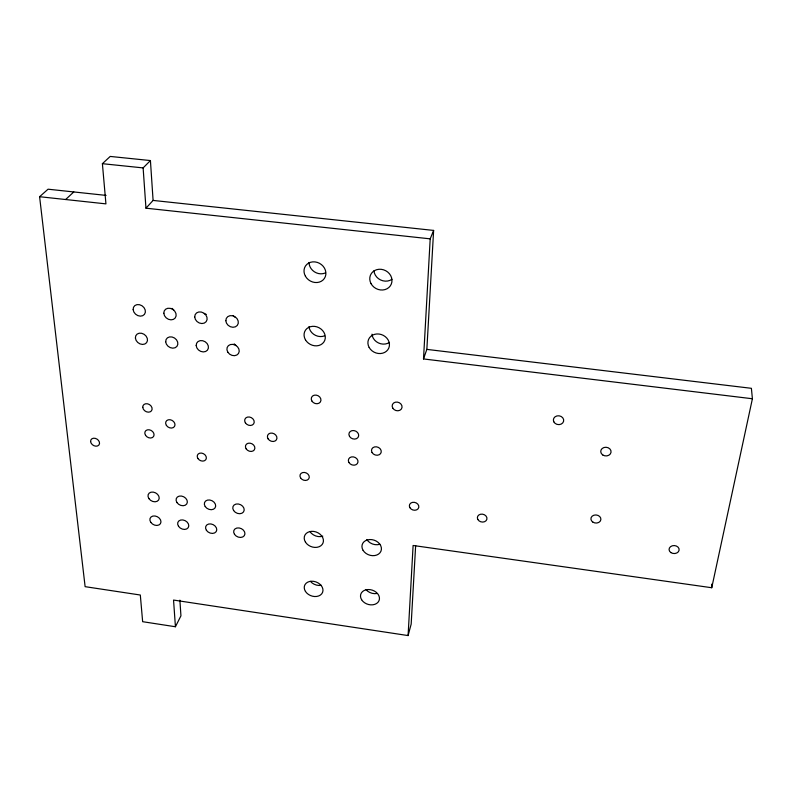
<?xml version="1.0" encoding="UTF-8"?>
<svg xmlns="http://www.w3.org/2000/svg" width="792" height="792" viewBox="0 0 792 792"><rect width="100%" height="100%" fill="white"/><g stroke="black" fill="none" stroke-linecap="round" stroke-linejoin="round"><path stroke-width="1.19" d="M106.079 195.396L48.064 189.199L39.6 196.713L85.12 586.664L140.313 595.02L142.649 621.69L175.428 626.749L173.547 600.059L408.088 635.57L413.107 545.48L711.741 587.733L752.4 398.752L751.4 388.318L426.848 349.391L423.502 358.944L752.4 398.752M423.502 358.944L430.195 238.847L433.63 230.422L153.094 200.425L145.956 208.187L430.195 238.847M415.651 545.569L411.177 624.096L408.088 635.57M426.848 349.391L433.63 230.422M175.428 626.749L180.942 615.829L179.883 600.138M145.956 208.187L143.124 167.904L150.421 160.558L110.217 156.43L102.396 163.687L105.93 203.871L39.6 196.713M65.637 199.525L73.785 191.951M102.396 163.687L143.124 167.904M150.421 160.558L153.094 200.425M711.612 584.189L711.741 587.733M173.765 309.84A6.475 5.346 36.3 0 1 172.062 308.365M206.276 314.384A6.475 5.405 35 0 1 204.247 313.464M234.927 317.117A6.475 5.465 33.6 0 1 233.234 315.632M235.848 345.312A6.376 5.326 32 0 1 234.185 343.857M325.136 273.022A11.167 9.86 32.4 0 1 309.019 262.429M324.581 335.848A10.821 9.336 28.4 0 1 308.969 326.67M391.911 279.319A11.187 10.058 26.7 0 1 380.596 279.962A11.187 10.058 26.7 0 1 373.943 270.735M389.426 342.441A10.86 9.494 23.5 0 1 378.447 342.946A10.86 9.494 23.5 0 1 371.983 334.175M376.883 593.495A9.573 7.395 18 0 1 365.934 589.515M379.863 544.262A9.821 7.791 18.6 0 1 366.854 539.53M321.295 585.308A9.514 7.306 20.6 0 1 310.415 581.348M322.799 536.164A9.761 7.692 21.5 0 1 309.87 531.462M602.781 454.984A5.178 4.336 4.7 0 0 611.038 452.272A5.178 4.336 4.7 0 0 603.9 447.549A5.178 4.336 4.7 0 0 602.781 454.984M392.723 408.038A5.039 4.277 19.9 0 0 401.297 409.137A5.039 4.277 19.9 0 0 397.317 402.098A5.039 4.277 19.9 0 0 392.723 408.038M409.88 507.662A4.811 3.901 17 0 0 418.097 508.801A4.811 3.901 17 0 0 414.325 502.326A4.811 3.901 17 0 0 409.88 507.662M553.806 421.819A5.188 4.425 7.6 0 0 562.716 422.958A5.188 4.425 7.6 0 0 559.083 415.81A5.188 4.425 7.6 0 0 553.806 421.819M311.88 401.009A4.999 4.178 25.3 0 0 320.295 402.098A4.999 4.178 25.3 0 0 316.137 395.109A4.999 4.178 25.3 0 0 311.88 401.009M90.615 441.58A4.782 3.653 32.5 0 0 97.654 445.926A4.782 3.653 32.5 0 0 96.951 439.065A4.782 3.653 32.5 0 0 90.615 441.58M670.943 552.618A5.049 4 2.8 0 0 679.091 550.252A5.049 4 2.8 0 0 672.269 545.797A5.049 4 2.8 0 0 670.943 552.618M300.584 477.873A4.801 3.861 23.4 0 0 308.652 478.982A4.801 3.861 23.4 0 0 304.633 472.468A4.801 3.861 23.4 0 0 300.584 477.873M477.823 519.483A4.861 3.94 13 0 0 486.139 520.641A4.861 3.94 13 0 0 482.526 514.166A4.861 3.94 13 0 0 477.823 519.483M592.901 522.136A5.009 4.049 6.4 0 0 600.861 519.691A5.009 4.049 6.4 0 0 593.951 515.196A5.009 4.049 6.4 0 0 592.901 522.136M197.931 458.528A4.782 3.772 28.5 0 0 205.841 459.617A4.782 3.772 28.5 0 0 201.594 453.103A4.782 3.772 28.5 0 0 197.931 458.528M133.145 309.613A6.564 5.326 37.1 0 0 142.699 315.711A6.564 5.326 37.1 0 0 141.956 305.732A6.564 5.326 37.1 0 0 133.145 309.613M135.402 338.036A6.455 5.207 35.6 0 0 144.837 344.015A6.455 5.207 35.6 0 0 144.114 334.303A6.455 5.207 35.6 0 0 135.402 338.036M163.825 313.276A6.554 5.386 36 0 0 173.379 319.394A6.554 5.386 36 0 0 172.775 309.395A6.554 5.386 36 0 0 163.825 313.276M165.696 341.748A6.455 5.257 34.5 0 0 175.121 347.747A6.455 5.257 34.5 0 0 174.527 338.016A6.455 5.257 34.5 0 0 165.696 341.748M194.723 316.968A6.554 5.445 34.7 0 0 204.277 323.096A6.554 5.445 34.7 0 0 203.811 313.087A6.554 5.445 34.7 0 0 194.723 316.968M196.188 345.48A6.455 5.316 33.2 0 0 205.613 351.5A6.455 5.316 33.2 0 0 205.158 341.748A6.455 5.316 33.2 0 0 196.188 345.48M225.839 320.681A6.554 5.504 33.3 0 0 235.382 326.829A6.554 5.504 33.3 0 0 235.056 316.8A6.554 5.504 33.3 0 0 225.839 320.681M227.809 352.163A6.455 5.366 31.7 0 0 238.501 353.499A6.455 5.366 31.7 0 0 232.888 344.381A6.455 5.366 31.7 0 0 227.809 352.163M234.481 534.313A5.861 4.514 24.8 0 0 244.263 535.729A5.861 4.514 24.8 0 0 239.154 527.957A5.861 4.514 24.8 0 0 234.481 534.313M233.61 510.533A5.93 4.623 25.5 0 0 243.51 511.939A5.93 4.623 25.5 0 0 238.333 503.989A5.93 4.623 25.5 0 0 233.61 510.533M206.415 530.303A5.851 4.485 26 0 0 216.127 531.709A5.851 4.485 26 0 0 210.949 523.948A5.851 4.485 26 0 0 206.415 530.303M205.207 506.543A5.93 4.584 26.7 0 0 215.038 507.939A5.93 4.584 26.7 0 0 209.791 500.009A5.93 4.584 26.7 0 0 205.207 506.543M178.517 526.304A5.841 4.445 27.1 0 0 188.179 527.71A5.841 4.445 27.1 0 0 182.922 519.958A5.841 4.445 27.1 0 0 178.517 526.304M176.972 502.573A5.92 4.554 27.8 0 0 186.744 503.959A5.92 4.554 27.8 0 0 181.427 496.049A5.92 4.554 27.8 0 0 176.972 502.573M150.797 522.344A5.841 4.405 28.1 0 0 160.4 523.73A5.841 4.405 28.1 0 0 155.074 515.998A5.841 4.405 28.1 0 0 150.797 522.344M148.916 498.633A5.91 4.514 28.9 0 0 158.628 500.019A5.91 4.514 28.9 0 0 153.242 492.109A5.91 4.514 28.9 0 0 148.916 498.633M245.352 422.779A4.98 4.049 27.9 0 0 253.638 423.878A4.98 4.049 27.9 0 0 249.332 416.998A4.98 4.049 27.9 0 0 245.352 422.779M268.062 438.817A4.95 4.019 26.2 0 0 276.339 439.926A4.95 4.019 26.2 0 0 272.111 433.115A4.95 4.019 26.2 0 0 268.062 438.817M246.114 448.797A4.91 3.95 26.9 0 0 254.301 449.896A4.91 3.95 26.9 0 0 250.054 443.173A4.91 3.95 26.9 0 0 246.114 448.797M349.5 436.372A5.009 4.158 22 0 0 357.984 437.491A5.009 4.158 22 0 0 353.905 430.571A5.009 4.158 22 0 0 349.5 436.372M372.062 452.539A4.99 4.128 20.2 0 0 380.536 453.668A4.99 4.128 20.2 0 0 376.537 446.827A4.99 4.128 20.2 0 0 372.062 452.539M348.935 462.508A4.94 4.059 21.3 0 0 357.311 463.637A4.94 4.059 21.3 0 0 353.291 456.875A4.94 4.059 21.3 0 0 348.935 462.508M305.425 276.22A11.316 9.95 32.1 0 0 324.393 278.438A11.316 9.95 32.1 0 0 315.048 261.914A11.316 9.95 32.1 0 0 305.425 276.22M305.435 339.778A10.959 9.405 28.2 0 0 323.849 342.065A10.959 9.405 28.2 0 0 314.77 326.393A10.959 9.405 28.2 0 0 305.435 339.778M371.052 283.665A11.345 10.147 26.5 0 0 390.288 285.922A11.345 10.147 26.5 0 0 381.279 269.32A11.345 10.147 26.5 0 0 371.052 283.665M369.151 347.45A10.999 9.573 23.4 0 0 387.823 349.767A10.999 9.573 23.4 0 0 379.061 334.036A10.999 9.573 23.4 0 0 369.151 347.45M361.617 599.742A9.692 7.435 18 0 0 378.051 602.227A9.692 7.435 18 0 0 370.28 589.664A9.692 7.435 18 0 0 361.617 599.742M363.092 550.351A9.94 7.831 18.6 0 0 379.962 552.816A9.94 7.831 18.6 0 0 371.993 539.659A9.94 7.831 18.6 0 0 363.092 550.351M305.455 591.416A9.623 7.346 20.6 0 0 321.691 593.871A9.623 7.346 20.6 0 0 313.682 581.348A9.623 7.346 20.6 0 0 305.455 591.416M305.455 542.124A9.88 7.732 21.5 0 0 322.116 544.549A9.88 7.732 21.5 0 0 313.889 531.442A9.88 7.732 21.5 0 0 305.455 542.124M142.768 407.316A4.97 3.92 32.3 0 0 150.054 411.88A4.97 3.92 32.3 0 0 149.51 404.603A4.97 3.92 32.3 0 0 142.768 407.316M166.399 425.403A4.93 3.901 30.9 0 0 174.497 426.482A4.93 3.901 30.9 0 0 170.052 419.72A4.93 3.901 30.9 0 0 166.399 425.403M145.579 435.382A4.891 3.831 31.2 0 0 153.589 436.461A4.891 3.831 31.2 0 0 149.124 429.779A4.891 3.831 31.2 0 0 145.579 435.382"/></g></svg>
